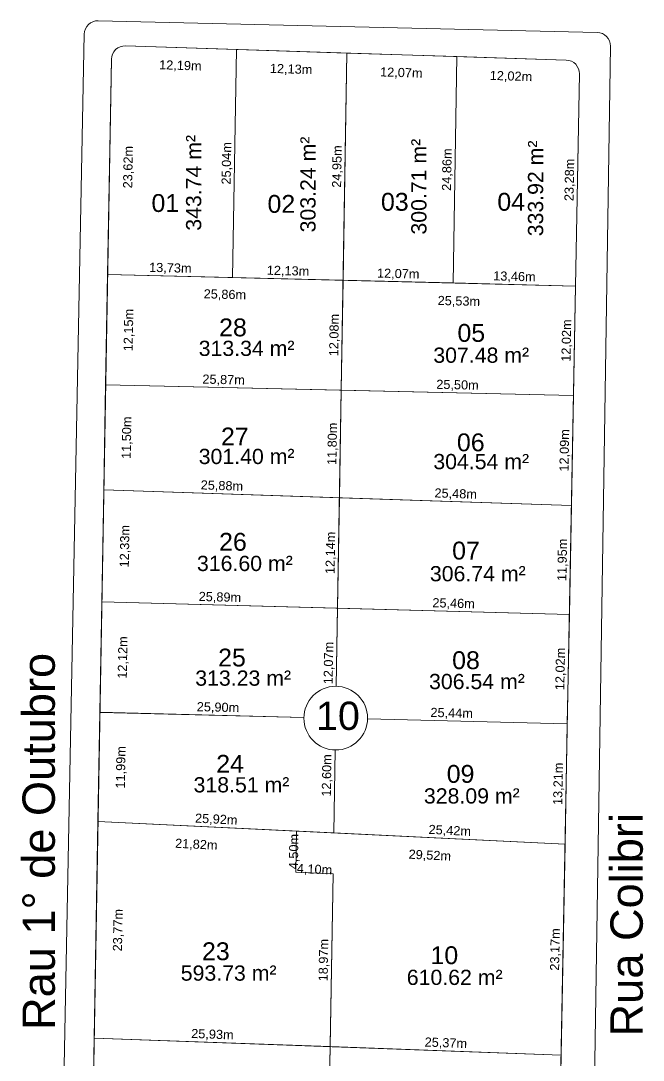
# Model space of a CAD drawing. Header units: metres. Extents: x 3808 to 8215, y 2374 to 6187.
# Drawn here: x 4882.1 to 4950.4, y 4680.1 to 4794.3 of the extents above; entities that cross this region are included whole.
import ezdxf
from ezdxf.enums import TextEntityAlignment as Align

# ---------------------------------------------------------------- set-up
doc = ezdxf.new("R2010")
doc.units = ezdxf.units.M
for name, color, linetype in [('Areas Lotes', 1, 'Continuous'), ('Calçada', 8, 'Continuous'), ('COTAS', 7, 'Continuous'), ('Lote', 7, 'Continuous'), ('Nome das Ruas', 7, 'Continuous'), ('Nº Lote', 7, 'Continuous'), ('Nº. quadra', 7, 'Continuous'), ('quadras', 7, 'Continuous')]:
    doc.layers.add(name, color=color, linetype=linetype)
doc.styles.add('Arial', font='arial.ttf')
doc.dimstyles.new('Copy(2) of ISO-25', dxfattribs={"dimtxt": 1, "dimasz": 2.5, "dimexe": 1.25, "dimexo": 0.625, "dimgap": 0.2, "dimtad": 1, "dimtoh": 1, "dimlfac": 1, "dimzin": 1, "dimtxsty": 'Arial', "dimblk": 'NONE', "dimcen": 0, "dimse1": 1, "dimse2": 1, "dimsd1": 1, "dimsd2": 1, "dimclrt": 256, "dimaunit": 1, "dimadec": 3, "dimazin": 0, "dimtfac": 1, "dimtmove": 0, "dimatfit": 3, "dimldrblk": 'NONE', "dimfxl": 1, "dimtolj": 1, "dimtzin": 0, "dimarcsym": 0})

# ---------------------------------------------------------------- blocks, each defined once
blk = doc.blocks.new('*D7237')
at = {"layer": 'Defpoints', "color": 0, "linetype": 'Continuous', "transparency": 16777216}
for p in [(4891.6, 4766.41), (4905.33, 4766.07), (4905.33, 4766.07)]:
    blk.add_point(p, dxfattribs=at)
at = {"layer": 'COTAS', "linetype": 'Continuous', "lineweight": 5, "transparency": 16777216, "insert": (4898.49, 4767.04), "char_height": 1, "attachment_point": 5, "rotation": 358.5751, "style": 'Arial'}
blk.add_mtext('\\A1;13,73m', dxfattribs=at)
blk = doc.blocks.new('_None')
blk = doc.blocks.new('*D7238')
at = {"layer": 'Defpoints', "color": 0, "linetype": 'Continuous', "transparency": 16777216}
for p in [(4905.33, 4766.07), (4917.46, 4765.76), (4917.46, 4765.76)]:
    blk.add_point(p, dxfattribs=at)
at = {"layer": 'COTAS', "linetype": 'Continuous', "lineweight": 5, "transparency": 16777216, "insert": (4911.41, 4766.72), "char_height": 1, "attachment_point": 5, "rotation": 358.5751, "style": 'Arial'}
blk.add_mtext('\\A1;12,13m', dxfattribs=at)
blk = doc.blocks.new('*D7239')
at = {"layer": 'Defpoints', "color": 0, "linetype": 'Continuous', "transparency": 16777216}
for p in [(4917.46, 4765.76), (4929.52, 4765.46), (4929.53, 4765.76)]:
    blk.add_point(p, dxfattribs=at)
at = {"layer": 'COTAS', "linetype": 'Continuous', "lineweight": 5, "transparency": 16777216, "insert": (4923.51, 4766.41), "char_height": 1, "attachment_point": 5, "rotation": 358.5751, "style": 'Arial'}
blk.add_mtext('\\A1;12,07m', dxfattribs=at)
blk = doc.blocks.new('*D7240')
at = {"layer": 'Defpoints', "color": 0, "linetype": 'Continuous', "transparency": 16777216}
for p in [(4929.53, 4765.76), (4942.98, 4765.13), (4942.98, 4765.13)]:
    blk.add_point(p, dxfattribs=at)
at = {"layer": 'COTAS', "linetype": 'Continuous', "lineweight": 5, "transparency": 16777216, "insert": (4936.27, 4766.1), "char_height": 1, "attachment_point": 5, "rotation": 358.5751, "style": 'Arial'}
blk.add_mtext('\\A1;13,46m', dxfattribs=at)
blk = doc.blocks.new('*D7241')
at = {"layer": 'Defpoints', "color": 0, "linetype": 'Continuous', "transparency": 16777216}
for p in [(4943.41, 4788.41), (4943.41, 4788.41), (4942.98, 4765.13)]:
    blk.add_point(p, dxfattribs=at)
at = {"layer": 'COTAS', "linetype": 'Continuous', "lineweight": 5, "transparency": 16777216, "insert": (4942.39, 4776.78), "char_height": 1, "attachment_point": 5, "rotation": 88.9244, "style": 'Arial'}
blk.add_mtext('\\A1;23,28m', dxfattribs=at)
blk = doc.blocks.new('*D7242')
at = {"layer": 'Defpoints', "color": 0, "linetype": 'Continuous', "transparency": 16777216}
for p in [(4929.95, 4790.32), (4929.95, 4790.32), (4929.53, 4765.46)]:
    blk.add_point(p, dxfattribs=at)
at = {"layer": 'COTAS', "linetype": 'Continuous', "lineweight": 5, "transparency": 16777216, "insert": (4928.94, 4777.91), "char_height": 1, "attachment_point": 5, "rotation": 89.0314, "style": 'Arial'}
blk.add_mtext('\\A1;24,86m', dxfattribs=at)
blk = doc.blocks.new('*D7243')
at = {"layer": 'Defpoints', "color": 0, "linetype": 'Continuous', "transparency": 16777216}
for p in [(4917.88, 4790.71), (4917.88, 4790.71), (4917.46, 4765.76)]:
    blk.add_point(p, dxfattribs=at)
at = {"layer": 'COTAS', "linetype": 'Continuous', "lineweight": 5, "transparency": 16777216, "insert": (4916.87, 4778.25), "char_height": 1, "attachment_point": 5, "rotation": 89.0314, "style": 'Arial'}
blk.add_mtext('\\A1;24,95m', dxfattribs=at)
blk = doc.blocks.new('*D7244')
at = {"layer": 'Defpoints', "color": 0, "linetype": 'Continuous', "transparency": 16777216}
for p in [(4905.75, 4791.1), (4905.75, 4791.1), (4905.33, 4766.07)]:
    blk.add_point(p, dxfattribs=at)
at = {"layer": 'COTAS', "linetype": 'Continuous', "lineweight": 5, "transparency": 16777216, "insert": (4904.74, 4778.6), "char_height": 1, "attachment_point": 5, "rotation": 89.0314, "style": 'Arial'}
blk.add_mtext('\\A1;25,04m', dxfattribs=at)
blk = doc.blocks.new('*D7245')
at = {"layer": 'Defpoints', "color": 0, "linetype": 'Continuous', "transparency": 16777216}
for p in [(4892.02, 4790.02), (4894.94, 4789.97), (4891.6, 4766.41)]:
    blk.add_point(p, dxfattribs=at)
at = {"layer": 'COTAS', "linetype": 'Continuous', "lineweight": 5, "transparency": 16777216, "insert": (4893.93, 4778.18), "char_height": 1, "attachment_point": 5, "rotation": 88.9894, "style": 'Arial'}
blk.add_mtext('\\A1;23,62m', dxfattribs=at)
blk = doc.blocks.new('*D7246')
at = {"layer": 'Defpoints', "color": 0, "linetype": 'Continuous', "transparency": 16777216}
for p in [(4893.57, 4791.49), (4905.75, 4791.1), (4905.66, 4788.27)]:
    blk.add_point(p, dxfattribs=at)
at = {"layer": 'COTAS', "linetype": 'Continuous', "lineweight": 5, "transparency": 16777216, "insert": (4899.59, 4789.27), "char_height": 1, "attachment_point": 5, "rotation": 358.1566, "style": 'Arial'}
blk.add_mtext('\\A1;12,19m', dxfattribs=at)
blk = doc.blocks.new('*D7247')
at = {"layer": 'Defpoints', "color": 0, "linetype": 'Continuous', "transparency": 16777216}
for p in [(4905.75, 4791.1), (4917.88, 4790.71), (4917.79, 4787.88)]:
    blk.add_point(p, dxfattribs=at)
at = {"layer": 'COTAS', "linetype": 'Continuous', "lineweight": 5, "transparency": 16777216, "insert": (4911.75, 4788.87), "char_height": 1, "attachment_point": 5, "rotation": 358.1566, "style": 'Arial'}
blk.add_mtext('\\A1;12,13m', dxfattribs=at)
blk = doc.blocks.new('*D7248')
at = {"layer": 'Defpoints', "color": 0, "linetype": 'Continuous', "transparency": 16777216}
for p in [(4917.88, 4790.71), (4929.95, 4790.32), (4929.86, 4787.49)]:
    blk.add_point(p, dxfattribs=at)
at = {"layer": 'COTAS', "linetype": 'Continuous', "lineweight": 5, "transparency": 16777216, "insert": (4923.85, 4788.48), "char_height": 1, "attachment_point": 5, "rotation": 358.1566, "style": 'Arial'}
blk.add_mtext('\\A1;12,07m', dxfattribs=at)
blk = doc.blocks.new('*D7249')
at = {"layer": 'Defpoints', "color": 0, "linetype": 'Continuous', "transparency": 16777216}
for p in [(4929.95, 4790.32), (4941.96, 4789.94), (4941.87, 4787.1)]:
    blk.add_point(p, dxfattribs=at)
at = {"layer": 'COTAS', "linetype": 'Continuous', "lineweight": 5, "transparency": 16777216, "insert": (4935.89, 4788.1), "char_height": 1, "attachment_point": 5, "rotation": 358.1566, "style": 'Arial'}
blk.add_mtext('\\A1;12,02m', dxfattribs=at)
blk = doc.blocks.new('*D7250')
at = {"layer": 'Defpoints', "color": 0, "linetype": 'Continuous', "transparency": 16777216}
for p in [(4917.46, 4765.76), (4942.98, 4765.13), (4917.39, 4762.92)]:
    blk.add_point(p, dxfattribs=at)
at = {"layer": 'COTAS', "linetype": 'Continuous', "lineweight": 5, "transparency": 16777216, "insert": (4930.17, 4763.4), "char_height": 1, "attachment_point": 5, "rotation": 358.5751, "style": 'Arial'}
blk.add_mtext('\\A1;25,53m', dxfattribs=at)
blk = doc.blocks.new('*D7251')
at = {"layer": 'Defpoints', "color": 0, "linetype": 'Continuous', "transparency": 16777216}
for p in [(4891.6, 4766.41), (4917.46, 4765.76), (4891.53, 4763.65)]:
    blk.add_point(p, dxfattribs=at)
at = {"layer": 'COTAS', "linetype": 'Continuous', "lineweight": 5, "transparency": 16777216, "insert": (4904.48, 4764.13), "char_height": 1, "attachment_point": 5, "rotation": 358.5751, "style": 'Arial'}
blk.add_mtext('\\A1;25,86m', dxfattribs=at)
blk = doc.blocks.new('*D7252')
at = {"layer": 'Defpoints', "color": 0, "linetype": 'Continuous', "transparency": 16777216}
for p in [(4891.39, 4754.26), (4891.39, 4754.26), (4917.25, 4753.68)]:
    blk.add_point(p, dxfattribs=at)
at = {"layer": 'COTAS', "linetype": 'Continuous', "lineweight": 5, "transparency": 16777216, "insert": (4904.34, 4754.77), "char_height": 1, "attachment_point": 5, "rotation": 358.7153, "style": 'Arial'}
blk.add_mtext('\\A1;25,87m', dxfattribs=at)
blk = doc.blocks.new('*D7253')
at = {"layer": 'Defpoints', "color": 0, "linetype": 'Continuous', "transparency": 16777216}
for p in [(4917.25, 4753.68), (4942.75, 4753.11), (4942.75, 4753.11)]:
    blk.add_point(p, dxfattribs=at)
at = {"layer": 'COTAS', "linetype": 'Continuous', "lineweight": 5, "transparency": 16777216, "insert": (4930.02, 4754.2), "char_height": 1, "attachment_point": 5, "rotation": 358.7153, "style": 'Arial'}
blk.add_mtext('\\A1;25,50m', dxfattribs=at)
blk = doc.blocks.new('*D7254')
at = {"layer": 'Defpoints', "color": 0, "linetype": 'Continuous', "transparency": 16777216}
for p in [(4917.05, 4741.89), (4942.52, 4741.02), (4942.52, 4741.02)]:
    blk.add_point(p, dxfattribs=at)
at = {"layer": 'COTAS', "linetype": 'Continuous', "lineweight": 5, "transparency": 16777216, "insert": (4929.82, 4742.25), "char_height": 1, "attachment_point": 5, "rotation": 358.0506, "style": 'Arial'}
blk.add_mtext('\\A1;25,48m', dxfattribs=at)
blk = doc.blocks.new('*D7255')
at = {"layer": 'Defpoints', "color": 0, "linetype": 'Continuous', "transparency": 16777216}
for p in [(4891.19, 4742.77), (4891.19, 4742.77), (4917.05, 4741.89)]:
    blk.add_point(p, dxfattribs=at)
at = {"layer": 'COTAS', "linetype": 'Continuous', "lineweight": 5, "transparency": 16777216, "insert": (4904.15, 4743.13), "char_height": 1, "attachment_point": 5, "rotation": 358.0506, "style": 'Arial'}
blk.add_mtext('\\A1;25,88m', dxfattribs=at)
blk = doc.blocks.new('*D7256')
at = {"layer": 'Defpoints', "color": 0, "linetype": 'Continuous', "transparency": 16777216}
for p in [(4917.46, 4765.76), (4917.46, 4765.76), (4917.25, 4753.68)]:
    blk.add_point(p, dxfattribs=at)
at = {"layer": 'COTAS', "linetype": 'Continuous', "lineweight": 5, "transparency": 16777216, "insert": (4916.55, 4759.74), "char_height": 1, "attachment_point": 5, "rotation": 89.0314, "style": 'Arial'}
blk.add_mtext('\\A1;12,08m', dxfattribs=at)
blk = doc.blocks.new('*D7257')
at = {"layer": 'Defpoints', "color": 0, "linetype": 'Continuous', "transparency": 16777216}
for p in [(4917.25, 4753.68), (4917.25, 4753.68), (4917.05, 4741.89)]:
    blk.add_point(p, dxfattribs=at)
at = {"layer": 'COTAS', "linetype": 'Continuous', "lineweight": 5, "transparency": 16777216, "insert": (4916.35, 4747.8), "char_height": 1, "attachment_point": 5, "rotation": 89.0314, "style": 'Arial'}
blk.add_mtext('\\A1;11,80m', dxfattribs=at)
blk = doc.blocks.new('*D7258')
at = {"layer": 'Defpoints', "color": 0, "linetype": 'Continuous', "transparency": 16777216}
for p in [(4917.05, 4741.89), (4916.85, 4729.75), (4916.85, 4729.75)]:
    blk.add_point(p, dxfattribs=at)
at = {"layer": 'COTAS', "linetype": 'Continuous', "lineweight": 5, "transparency": 16777216, "insert": (4916.15, 4735.83), "char_height": 1, "attachment_point": 5, "rotation": 89.0314, "style": 'Arial'}
blk.add_mtext('\\A1;12,14m', dxfattribs=at)
blk = doc.blocks.new('*D7259')
at = {"layer": 'Defpoints', "color": 0, "linetype": 'Continuous', "transparency": 16777216}
for p in [(4916.85, 4729.75), (4916.64, 4717.68), (4916.64, 4717.68)]:
    blk.add_point(p, dxfattribs=at)
at = {"layer": 'COTAS', "linetype": 'Continuous', "lineweight": 5, "transparency": 16777216, "insert": (4915.94, 4723.73), "char_height": 1, "attachment_point": 5, "rotation": 89.0314, "style": 'Arial'}
blk.add_mtext('\\A1;12,07m', dxfattribs=at)
blk = doc.blocks.new('*D7260')
at = {"layer": 'Defpoints', "color": 0, "linetype": 'Continuous', "transparency": 16777216}
for p in [(4916.64, 4717.68), (4916.43, 4705.08), (4916.43, 4705.08)]:
    blk.add_point(p, dxfattribs=at)
at = {"layer": 'COTAS', "linetype": 'Continuous', "lineweight": 5, "transparency": 16777216, "insert": (4915.74, 4711.39), "char_height": 1, "attachment_point": 5, "rotation": 89.0314, "style": 'Arial'}
blk.add_mtext('\\A1;12,60m', dxfattribs=at)
blk = doc.blocks.new('*D7261')
at = {"layer": 'Defpoints', "color": 0, "linetype": 'Continuous', "transparency": 16777216}
for p in [(4891.6, 4766.41), (4891.39, 4754.26), (4894.67, 4754.21)]:
    blk.add_point(p, dxfattribs=at)
at = {"layer": 'COTAS', "linetype": 'Continuous', "lineweight": 5, "transparency": 16777216, "insert": (4893.98, 4760.29), "char_height": 1, "attachment_point": 5, "rotation": 88.9894, "style": 'Arial'}
blk.add_mtext('\\A1;12,15m', dxfattribs=at)
blk = doc.blocks.new('*D7262')
at = {"layer": 'Defpoints', "color": 0, "linetype": 'Continuous', "transparency": 16777216}
for p in [(4891.39, 4754.26), (4891.19, 4742.77), (4894.47, 4742.71)]:
    blk.add_point(p, dxfattribs=at)
at = {"layer": 'COTAS', "linetype": 'Continuous', "lineweight": 5, "transparency": 16777216, "insert": (4893.77, 4748.47), "char_height": 1, "attachment_point": 5, "rotation": 88.9894, "style": 'Arial'}
blk.add_mtext('\\A1;11,50m', dxfattribs=at)
blk = doc.blocks.new('*D7263')
at = {"layer": 'Defpoints', "color": 0, "linetype": 'Continuous', "transparency": 16777216}
for p in [(4891.19, 4742.77), (4890.97, 4730.44), (4894.25, 4730.38)]:
    blk.add_point(p, dxfattribs=at)
at = {"layer": 'COTAS', "linetype": 'Continuous', "lineweight": 5, "transparency": 16777216, "insert": (4893.56, 4736.56), "char_height": 1, "attachment_point": 5, "rotation": 88.9894, "style": 'Arial'}
blk.add_mtext('\\A1;12,33m', dxfattribs=at)
blk = doc.blocks.new('*D7264')
at = {"layer": 'Defpoints', "color": 0, "linetype": 'Continuous', "transparency": 16777216}
for p in [(4890.97, 4730.44), (4890.97, 4718.32), (4894.04, 4718.26)]:
    blk.add_point(p, dxfattribs=at)
at = {"layer": 'COTAS', "linetype": 'Continuous', "lineweight": 5, "transparency": 16777216, "insert": (4893.34, 4724.34), "char_height": 1, "attachment_point": 5, "rotation": 88.9894, "style": 'Arial'}
blk.add_mtext('\\A1;12,12m', dxfattribs=at)
blk = doc.blocks.new('*D7265')
at = {"layer": 'Defpoints', "color": 0, "linetype": 'Continuous', "transparency": 16777216}
for p in [(4890.97, 4718.32), (4890.54, 4706.33), (4893.82, 4706.27)]:
    blk.add_point(p, dxfattribs=at)
at = {"layer": 'COTAS', "linetype": 'Continuous', "lineweight": 5, "transparency": 16777216, "insert": (4893.13, 4712.28), "char_height": 1, "attachment_point": 5, "rotation": 88.9894, "style": 'Arial'}
blk.add_mtext('\\A1;11,99m', dxfattribs=at)
blk = doc.blocks.new('*D7266')
at = {"layer": 'Defpoints', "color": 0, "linetype": 'Continuous', "transparency": 16777216}
for p in [(4890.54, 4706.33), (4890.12, 4682.56), (4893.41, 4682.5)]:
    blk.add_point(p, dxfattribs=at)
at = {"layer": 'COTAS', "linetype": 'Continuous', "lineweight": 5, "transparency": 16777216, "insert": (4892.81, 4694.4), "char_height": 1, "attachment_point": 5, "rotation": 88.9894, "style": 'Arial'}
blk.add_mtext('\\A1;23,77m', dxfattribs=at)
blk = doc.blocks.new('*D7267')
at = {"layer": 'Defpoints', "color": 0, "linetype": 'Continuous', "transparency": 16777216}
for p in [(4890.12, 4682.56), (4889.91, 4670.53), (4893.19, 4670.47)]:
    blk.add_point(p, dxfattribs=at)
at = {"layer": 'COTAS', "linetype": 'Continuous', "lineweight": 5, "transparency": 16777216, "insert": (4892.5, 4676.5), "char_height": 1, "attachment_point": 5, "rotation": 88.9894, "style": 'Arial'}
blk.add_mtext('\\A1;12,04m', dxfattribs=at)
blk = doc.blocks.new('*D7280')
at = {"layer": 'Defpoints', "color": 0, "linetype": 'Continuous', "transparency": 16777216}
for p in [(4941.39, 4680.68), (4941.39, 4680.68), (4941.17, 4669.04)]:
    blk.add_point(p, dxfattribs=at)
at = {"layer": 'COTAS', "linetype": 'Continuous', "lineweight": 5, "transparency": 16777216, "insert": (4940.48, 4674.88), "char_height": 1, "attachment_point": 5, "rotation": 88.9244, "style": 'Arial'}
blk.add_mtext('\\A1;11,64m', dxfattribs=at)
blk = doc.blocks.new('*D7281')
at = {"layer": 'Defpoints', "color": 0, "linetype": 'Continuous', "transparency": 16777216}
for p in [(4941.83, 4703.85), (4941.83, 4703.85), (4941.39, 4680.68)]:
    blk.add_point(p, dxfattribs=at)
at = {"layer": 'COTAS', "linetype": 'Continuous', "lineweight": 5, "transparency": 16777216, "insert": (4940.81, 4692.28), "char_height": 1, "attachment_point": 5, "rotation": 88.9244, "style": 'Arial'}
blk.add_mtext('\\A1;23,17m', dxfattribs=at)
blk = doc.blocks.new('*D7282')
at = {"layer": 'Defpoints', "color": 0, "linetype": 'Continuous', "transparency": 16777216}
for p in [(4942.05, 4717.05), (4942.07, 4717.05), (4941.83, 4703.85)]:
    blk.add_point(p, dxfattribs=at)
at = {"layer": 'COTAS', "linetype": 'Continuous', "lineweight": 5, "transparency": 16777216, "insert": (4941.15, 4710.47), "char_height": 1, "attachment_point": 5, "rotation": 88.9244, "style": 'Arial'}
blk.add_mtext('\\A1;13,21m', dxfattribs=at)
blk = doc.blocks.new('*D7283')
at = {"layer": 'Defpoints', "color": 0, "linetype": 'Continuous', "transparency": 16777216}
for p in [(4942.3, 4729.07), (4942.3, 4729.07), (4942.05, 4717.05)]:
    blk.add_point(p, dxfattribs=at)
at = {"layer": 'COTAS', "linetype": 'Continuous', "lineweight": 5, "transparency": 16777216, "insert": (4941.38, 4723.08), "char_height": 1, "attachment_point": 5, "rotation": 88.9244, "style": 'Arial'}
blk.add_mtext('\\A1;12,02m', dxfattribs=at)
blk = doc.blocks.new('*D7284')
at = {"layer": 'Defpoints', "color": 0, "linetype": 'Continuous', "transparency": 16777216}
for p in [(4942.52, 4741.02), (4942.52, 4741.02), (4942.3, 4729.07)]:
    blk.add_point(p, dxfattribs=at)
at = {"layer": 'COTAS', "linetype": 'Continuous', "lineweight": 5, "transparency": 16777216, "insert": (4941.61, 4735.06), "char_height": 1, "attachment_point": 5, "rotation": 88.9244, "style": 'Arial'}
blk.add_mtext('\\A1;11,95m', dxfattribs=at)
blk = doc.blocks.new('*D7285')
at = {"layer": 'Defpoints', "color": 0, "linetype": 'Continuous', "transparency": 16777216}
for p in [(4942.75, 4753.11), (4942.75, 4753.11), (4942.52, 4741.02)]:
    blk.add_point(p, dxfattribs=at)
at = {"layer": 'COTAS', "linetype": 'Continuous', "lineweight": 5, "transparency": 16777216, "insert": (4941.84, 4747.08), "char_height": 1, "attachment_point": 5, "rotation": 88.9244, "style": 'Arial'}
blk.add_mtext('\\A1;12,09m', dxfattribs=at)
blk = doc.blocks.new('*D7286')
at = {"layer": 'Defpoints', "color": 0, "linetype": 'Continuous', "transparency": 16777216}
for p in [(4942.98, 4765.13), (4942.98, 4765.13), (4942.75, 4753.11)]:
    blk.add_point(p, dxfattribs=at)
at = {"layer": 'COTAS', "linetype": 'Continuous', "lineweight": 5, "transparency": 16777216, "insert": (4942.06, 4759.14), "char_height": 1, "attachment_point": 5, "rotation": 88.9244, "style": 'Arial'}
blk.add_mtext('\\A1;12,02m', dxfattribs=at)
blk = doc.blocks.new('*D7287')
at = {"layer": 'Defpoints', "color": 0, "linetype": 'Continuous', "transparency": 16777216}
for p in [(4916.85, 4729.75), (4942.3, 4729.07), (4942.3, 4729.07)]:
    blk.add_point(p, dxfattribs=at)
at = {"layer": 'COTAS', "linetype": 'Continuous', "lineweight": 5, "transparency": 16777216, "insert": (4929.59, 4730.21), "char_height": 1, "attachment_point": 5, "rotation": 358.4715, "style": 'Arial'}
blk.add_mtext('\\A1;25,46m', dxfattribs=at)
blk = doc.blocks.new('*D7288')
at = {"layer": 'Defpoints', "color": 0, "linetype": 'Continuous', "transparency": 16777216}
for p in [(4890.97, 4730.44), (4890.97, 4730.44), (4916.85, 4729.75)]:
    blk.add_point(p, dxfattribs=at)
at = {"layer": 'COTAS', "linetype": 'Continuous', "lineweight": 5, "transparency": 16777216, "insert": (4903.93, 4730.9), "char_height": 1, "attachment_point": 5, "rotation": 358.4715, "style": 'Arial'}
blk.add_mtext('\\A1;25,89m', dxfattribs=at)
blk = doc.blocks.new('*D7289')
at = {"layer": 'Defpoints', "color": 0, "linetype": 'Continuous', "transparency": 16777216}
for p in [(4890.75, 4718.32), (4890.75, 4718.32), (4916.64, 4717.68)]:
    blk.add_point(p, dxfattribs=at)
at = {"layer": 'COTAS', "linetype": 'Continuous', "lineweight": 5, "transparency": 16777216, "insert": (4903.72, 4718.8), "char_height": 1, "attachment_point": 5, "rotation": 358.5865, "style": 'Arial'}
blk.add_mtext('\\A1;25,90m', dxfattribs=at)
blk = doc.blocks.new('*D7290')
at = {"layer": 'Defpoints', "color": 0, "linetype": 'Continuous', "transparency": 16777216}
for p in [(4916.64, 4717.68), (4942.07, 4717.05), (4942.07, 4717.05)]:
    blk.add_point(p, dxfattribs=at)
at = {"layer": 'COTAS', "linetype": 'Continuous', "lineweight": 5, "transparency": 16777216, "insert": (4929.38, 4718.17), "char_height": 1, "attachment_point": 5, "rotation": 358.5865, "style": 'Arial'}
blk.add_mtext('\\A1;25,44m', dxfattribs=at)
blk = doc.blocks.new('*D7291')
at = {"layer": 'Defpoints', "color": 0, "linetype": 'Continuous', "transparency": 16777216}
for p in [(4916.43, 4705.08), (4941.83, 4703.85), (4941.83, 4703.85)]:
    blk.add_point(p, dxfattribs=at)
at = {"layer": 'COTAS', "linetype": 'Continuous', "lineweight": 5, "transparency": 16777216, "insert": (4929.17, 4705.27), "char_height": 1, "attachment_point": 5, "rotation": 357.2311, "style": 'Arial'}
blk.add_mtext('\\A1;25,42m', dxfattribs=at)
blk = doc.blocks.new('*D7292')
at = {"layer": 'Defpoints', "color": 0, "linetype": 'Continuous', "transparency": 16777216}
for p in [(4890.54, 4706.33), (4890.54, 4706.33), (4916.43, 4705.08)]:
    blk.add_point(p, dxfattribs=at)
at = {"layer": 'COTAS', "linetype": 'Continuous', "lineweight": 5, "transparency": 16777216, "insert": (4903.53, 4706.51), "char_height": 1, "attachment_point": 5, "rotation": 357.2311, "style": 'Arial'}
blk.add_mtext('\\A1;25,92m', dxfattribs=at)
blk = doc.blocks.new('*D7293')
at = {"layer": 'Defpoints', "color": 0, "linetype": 'Continuous', "transparency": 16777216}
for p in [(4912.34, 4705.28), (4912.96, 4705.27), (4912.26, 4700.78)]:
    blk.add_point(p, dxfattribs=at)
at = {"layer": 'COTAS', "linetype": 'Continuous', "lineweight": 5, "transparency": 16777216, "insert": (4912.12, 4703.03), "char_height": 1, "attachment_point": 5, "rotation": 89.0314, "style": 'Arial'}
blk.add_mtext('\\A1;4,50m', dxfattribs=at)
blk = doc.blocks.new('*D7294')
at = {"layer": 'Defpoints', "color": 0, "linetype": 'Continuous', "transparency": 16777216}
for p in [(4912.24, 4700.31), (4912.26, 4700.78), (4916.35, 4700.58)]:
    blk.add_point(p, dxfattribs=at)
at = {"layer": 'COTAS', "linetype": 'Continuous', "lineweight": 5, "transparency": 16777216, "insert": (4914.32, 4701.01), "char_height": 1, "attachment_point": 5, "rotation": 357.2311, "style": 'Arial'}
blk.add_mtext('\\A1;4,10m', dxfattribs=at)
blk = doc.blocks.new('*D7295')
at = {"layer": 'Defpoints', "color": 0, "linetype": 'Continuous', "transparency": 16777216}
for p in [(4916.35, 4700.58), (4916.03, 4681.61), (4916.03, 4681.61)]:
    blk.add_point(p, dxfattribs=at)
at = {"layer": 'COTAS', "linetype": 'Continuous', "lineweight": 5, "transparency": 16777216, "insert": (4915.39, 4691.11), "char_height": 1, "attachment_point": 5, "rotation": 89.0314, "style": 'Arial'}
blk.add_mtext('\\A1;18,97m', dxfattribs=at)
blk = doc.blocks.new('*D7296')
at = {"layer": 'Defpoints', "color": 0, "linetype": 'Continuous', "transparency": 16777216}
for p in [(4916.03, 4681.61), (4941.39, 4680.68), (4941.39, 4680.68)]:
    blk.add_point(p, dxfattribs=at)
at = {"layer": 'COTAS', "linetype": 'Continuous', "lineweight": 5, "transparency": 16777216, "insert": (4928.74, 4681.95), "char_height": 1, "attachment_point": 5, "rotation": 357.9, "style": 'Arial'}
blk.add_mtext('\\A1;25,37m', dxfattribs=at)
blk = doc.blocks.new('*D7297')
at = {"layer": 'Defpoints', "color": 0, "linetype": 'Continuous', "transparency": 16777216}
for p in [(4890.12, 4682.56), (4890.12, 4682.56), (4916.03, 4681.61)]:
    blk.add_point(p, dxfattribs=at)
at = {"layer": 'COTAS', "linetype": 'Continuous', "lineweight": 5, "transparency": 16777216, "insert": (4903.11, 4682.89), "char_height": 1, "attachment_point": 5, "rotation": 357.9, "style": 'Arial'}
blk.add_mtext('\\A1;25,93m', dxfattribs=at)
blk = doc.blocks.new('*D7312')
at = {"layer": 'Defpoints', "color": 0, "linetype": 'Continuous', "transparency": 16777216}
for p in [(4916.03, 4681.61), (4915.83, 4669.78), (4915.83, 4669.78)]:
    blk.add_point(p, dxfattribs=at)
at = {"layer": 'COTAS', "linetype": 'Continuous', "lineweight": 5, "transparency": 16777216, "insert": (4915.13, 4675.71), "char_height": 1, "attachment_point": 5, "rotation": 89.0314, "style": 'Arial'}
blk.add_mtext('\\A1;11,84m', dxfattribs=at)
blk = doc.blocks.new('*D7313')
at = {"layer": 'Defpoints', "color": 0, "linetype": 'Continuous', "transparency": 16777216}
for p in [(4890.54, 4706.33), (4912.34, 4705.28), (4912.2, 4702.42)]:
    blk.add_point(p, dxfattribs=at)
at = {"layer": 'COTAS', "linetype": 'Continuous', "lineweight": 5, "transparency": 16777216, "insert": (4901.34, 4703.75), "char_height": 1, "attachment_point": 5, "rotation": 357.2311, "style": 'Arial'}
blk.add_mtext('\\A1;21,82m', dxfattribs=at)
blk = doc.blocks.new('*D7314')
at = {"layer": 'Defpoints', "color": 0, "linetype": 'Continuous', "transparency": 16777216}
for p in [(4912.34, 4705.28), (4941.83, 4703.85), (4941.69, 4701.03)]:
    blk.add_point(p, dxfattribs=at)
at = {"layer": 'COTAS', "linetype": 'Continuous', "lineweight": 5, "transparency": 16777216, "insert": (4926.98, 4702.55), "char_height": 1, "attachment_point": 5, "rotation": 357.2311, "style": 'Arial'}
blk.add_mtext('\\A1;29,52m', dxfattribs=at)

msp = doc.modelspace()

# ---------------------------------------------------------------- linework, layer by layer
at = {"layer": 'Calçada', "linetype": 'Continuous', "lineweight": 5}
for p, q in [((4945.344, 4792.978), (4890.574, 4794.251)), ((4889.04, 4792.78), (4885.456, 4607.713)), ((4943.951, 4606.518), (4946.809, 4791.455))]:
    msp.add_line(p, q, dxfattribs=at)
for centre, start, end in [((4890.539, 4792.751), 88.66834, 178.89078), ((4945.31, 4791.478), 359.11463, 88.66834)]:
    msp.add_arc(centre, 1.5, start, end, dxfattribs=at)
at = {"layer": 'Lote', "lineweight": 5}
for p, q in [((4905.328, 4766.066), (4905.751, 4791.102)), ((4916.703, 4721.177), (4917.878, 4790.712)), ((4929.526, 4765.464), (4929.947, 4790.324)), ((4942.975, 4765.129), (4891.603, 4766.407)), ((4891.388, 4754.264), (4942.75, 4753.112)), ((4942.523, 4741.02), (4891.186, 4742.767)), ((4890.968, 4730.442), (4942.299, 4729.072)), ((4913.149, 4717.768), (4890.777, 4718.32)), ((4942.049, 4717.055), (4920.138, 4717.596)), ((4916.431, 4705.08), (4916.585, 4714.187)), ((4941.825, 4703.852), (4890.543, 4706.332)), ((4912.259, 4700.778), (4912.335, 4705.278)), ((4916.355, 4700.58), (4912.259, 4700.778)), ((4915.231, 4634.116), (4916.355, 4700.58)), ((4890.123, 4682.561), (4941.39, 4680.682))]:
    msp.add_line(p, q, dxfattribs=at)
at = {"layer": 'Lote', "linetype": 'Continuous', "lineweight": 5, "flags": 128}
for points in [[(4905.751, 4791.102), (4893.567, 4791.494, 0.4184771), (4892.019, 4790.022), (4891.603, 4766.407), (4905.328, 4766.066)], [(4943.413, 4788.41, 0.4102937), (4941.961, 4789.937), (4929.947, 4790.324), (4929.526, 4765.464), (4942.975, 4765.129)]]:
    msp.add_lwpolyline(points, format="xyb", close=True, dxfattribs=at)
for points in [[(4917.878, 4790.712), (4905.751, 4791.102), (4905.328, 4766.066), (4917.457, 4765.764)], [(4929.947, 4790.324), (4917.878, 4790.712), (4917.457, 4765.764), (4929.526, 4765.464)], [(4917.457, 4765.764), (4891.603, 4766.407), (4891.388, 4754.264), (4917.252, 4753.684)], [(4917.457, 4765.764), (4917.252, 4753.684), (4942.75, 4753.112), (4942.975, 4765.129)], [(4917.252, 4753.684), (4891.388, 4754.264), (4891.186, 4742.767), (4917.053, 4741.887)], [(4917.252, 4753.684), (4917.053, 4741.887), (4942.523, 4741.02), (4942.75, 4753.112)], [(4917.053, 4741.887), (4891.186, 4742.767), (4890.968, 4730.442), (4916.848, 4729.751)], [(4917.053, 4741.887), (4916.848, 4729.751), (4942.299, 4729.072), (4942.523, 4741.02)], [(4916.355, 4700.58), (4912.259, 4700.778), (4912.335, 4705.278), (4890.543, 4706.332), (4890.123, 4682.561), (4916.034, 4681.611)], [(4912.335, 4705.278), (4912.259, 4700.778), (4916.355, 4700.58), (4916.034, 4681.611), (4941.39, 4680.682), (4941.825, 4703.852)], [(4890.123, 4682.561), (4889.911, 4670.525), (4915.834, 4669.776), (4916.034, 4681.611)], [(4915.834, 4669.776), (4941.172, 4669.043), (4941.39, 4680.682), (4916.034, 4681.611)]]:
    msp.add_lwpolyline(points, close=True, dxfattribs=at)
for points in [[(4916.703, 4721.177), (4916.848, 4729.751), (4890.968, 4730.442), (4890.754, 4718.321), (4913.149, 4717.768)], [(4920.138, 4717.596), (4942.073, 4717.054), (4942.299, 4729.072), (4916.848, 4729.751), (4916.703, 4721.177)], [(4913.149, 4717.768), (4890.754, 4718.321), (4890.543, 4706.332), (4916.431, 4705.08), (4916.585, 4714.187)], [(4916.585, 4714.187), (4916.431, 4705.08), (4941.825, 4703.852), (4942.073, 4717.054), (4920.138, 4717.596)]]:
    msp.add_lwpolyline(points, dxfattribs=at)
at = {"layer": 'Nº. quadra', "lineweight": 5}
msp.add_circle((4916.644, 4717.682), 3.496, dxfattribs=at)
at = {"layer": 'quadras', "lineweight": 5}
for p, q in [((4941.961, 4789.937), (4893.567, 4791.494)), ((4892.019, 4790.022), (4888.869, 4611.44)), ((4940.056, 4609.607), (4943.413, 4788.41))]:
    msp.add_line(p, q, dxfattribs=at)
at = {"layer": 'quadras', "linetype": 'Continuous', "lineweight": 5, "flags": 128}
msp.add_lwpolyline([(4888.869, 4611.44, 0.4085887), (4890.313, 4609.914), (4938.501, 4608.136, 0.4195278), (4940.056, 4609.607), (4943.413, 4788.41, 0.4102937), (4941.961, 4789.937), (4893.567, 4791.494, 0.4184771), (4892.019, 4790.022)], format="xyb", close=True, dxfattribs=at)
at = {"layer": 'quadras', "lineweight": 5}
for centre, start, end in [((4893.519, 4789.995), 88.15657, 178.98935), ((4941.913, 4788.438), 358.92443, 88.15657)]:
    msp.add_arc(centre, 1.5, start, end, dxfattribs=at)

# ---------------------------------------------------------------- texts
at = {"layer": 'Areas Lotes', "linetype": 'Continuous', "lineweight": 5, "style": 'Arial'}
for s, p in [('343.74 m²', (4901.885, 4771.201)), ('303.24 m²', (4914.438, 4771.017)), ('300.71 m²', (4926.613, 4770.775)), ('333.92 m²', (4939.428, 4770.587))]:
    msp.add_text(s, height=1.6726, rotation=90, dxfattribs=at).set_placement(p)
for s, p in [('313.34 m²', (4901.604, 4757.451)), ('307.48 m²', (4927.364, 4756.699)), ('301.40 m²', (4901.605, 4745.581)), ('304.54 m²', (4927.365, 4745.017)), ('316.60 m²', (4901.416, 4733.835)), ('306.74 m²', (4926.989, 4732.708)), ('313.23 m²', (4901.228, 4721.244)), ('306.54 m²', (4926.895, 4720.868)), ('318.51 m²', (4901.042, 4709.529)), ('328.09 m²', (4926.332, 4708.307)), ('593.73 m²', (4899.632, 4688.856)), ('610.62 m²', (4924.452, 4688.386))]:
    msp.add_text(s, height=1.6726, dxfattribs=at).set_placement(p)
at = {"layer": 'Nome das Ruas', "lineweight": 5, "style": 'Arial'}
for s, p in [('Rau 1° de Outubro', (4885.809, 4683.443, 165.916)), ('Rua Colibri', (4950.36, 4682.733, 165.916))]:
    msp.add_text(s, height=3.55, rotation=90, dxfattribs=at).set_placement(p)
at = {"layer": 'Nº Lote', "linetype": 'Continuous', "lineweight": 5, "style": 'Arial'}
for s, p in [('01', (4897.941, 4773.26)), ('02', (4910.681, 4773.167)), ('03', (4923.138, 4773.395)), ('04', (4935.915, 4773.395)), ('28', (4905.364, 4759.605)), ('05', (4931.537, 4759.002)), ('27', (4905.573, 4747.627)), ('06', (4931.479, 4746.984)), ('26', (4905.364, 4736.065)), ('07', (4930.954, 4735.101)), ('25', (4905.26, 4723.357)), ('08', (4930.954, 4723.065)), ('24', (4905.052, 4711.691)), ('09', (4930.359, 4710.582)), ('23', (4903.488, 4691.107)), ('10', (4928.575, 4690.67))]:
    msp.add_text(s, height=1.96, dxfattribs=at).set_placement(p, align=Align.CENTER)
at = {"layer": 'Nº. quadra', "lineweight": 5, "style": 'Arial'}
msp.add_text('10', height=3.1039, dxfattribs=at).set_placement((4914.479, 4716.388))

# ---------------------------------------------------------------- dimensions: what is measured, and where the dimension line sits
at = {"layer": 'COTAS', "linetype": 'Continuous', "lineweight": 5}
for p1, p2, distance, picture, middle in [((4893.567, 4791.494), (4905.751, 4791.102), -2.835, '*D7246', (4899.594, 4789.265)), ((4905.328, 4766.066), (4905.751, 4791.102), 0, '*D7244', (4904.739, 4778.598)), ((4891.603, 4766.407), (4892.019, 4790.022), -2.921, '*D7245', (4893.931, 4778.177)), ((4917.457, 4765.764), (4917.878, 4790.712), 0, '*D7243', (4916.867, 4778.252)), ((4929.526, 4765.464), (4929.947, 4790.324), 0, '*D7242', (4928.936, 4777.907)), ((4942.9755, 4765.1295), (4943.4126, 4788.4095), 0, '*D7241', (4942.3932, 4776.7845)), ((4891.603, 4766.407), (4905.328, 4766.066), 0, '*D7237', (4898.485, 4767.037)), ((4891.6025, 4766.4073), (4891.3883, 4754.2636), 3.2825, '*D7261', (4893.9766, 4760.2917)), ((4917.457, 4765.764), (4891.603, 4766.407), 2.761, '*D7251', (4904.481, 4764.126)), ((4917.252, 4753.684), (4917.457, 4765.764), 0, '*D7256', (4916.554, 4759.737)), ((4942.975, 4765.129), (4917.457, 4765.764), 2.844, '*D7250', (4930.165, 4763.405)), ((4917.252, 4753.684), (4891.388, 4754.264), 0, '*D7252', (4904.338, 4754.774)), ((4917.252, 4753.684), (4942.75, 4753.112), 0, '*D7253', (4930.019, 4754.198)), ((4917.053, 4741.887), (4917.252, 4753.684), 0, '*D7257', (4916.352, 4747.799)), ((4917.053, 4741.887), (4891.186, 4742.767), 0, '*D7255', (4904.146, 4743.127)), ((4917.053, 4741.887), (4942.523, 4741.02), 0, '*D7254', (4929.815, 4742.254)), ((4917.053, 4741.887), (4916.848, 4729.751), 0, '*D7258', (4916.15, 4735.833)), ((4916.848, 4729.751), (4890.968, 4730.442), 0, '*D7288', (4903.929, 4730.897)), ((4916.848, 4729.751), (4942.299, 4729.072), 0, '*D7287', (4929.595, 4730.213)), ((4916.848, 4729.751), (4916.644, 4717.682), 0, '*D7259', (4915.945, 4723.73)), ((4916.644, 4717.682), (4890.754, 4718.321), 0, '*D7289', (4903.719, 4718.802)), ((4916.644, 4717.682), (4942.073, 4717.054), 0, '*D7290', (4929.378, 4718.169)), ((4916.644, 4717.682), (4916.431, 4705.08), 0, '*D7260', (4915.736, 4711.394)), ((4916.431, 4705.08), (4890.543, 4706.332), 0, '*D7292', (4903.525, 4706.506)), ((4890.543, 4706.332), (4912.335, 4705.278), -2.862, '*D7313', (4901.34, 4703.746)), ((4916.431, 4705.08), (4941.825, 4703.852), 0, '*D7291', (4929.167, 4705.266)), ((4912.335, 4705.278), (4941.825, 4703.852), -2.822, '*D7314', (4926.983, 4702.546)), ((4916.355, 4700.58), (4916.034, 4681.611), 0, '*D7295', (4915.393, 4691.109)), ((4916.034, 4681.611), (4890.123, 4682.561), 0, '*D7297', (4903.108, 4682.887)), ((4916.034, 4681.611), (4941.39, 4680.682), 0, '*D7296', (4928.741, 4681.947)), ((4916.034, 4681.611), (4915.834, 4669.776), 0, '*D7312', (4915.133, 4675.707))]:
    dim = msp.add_aligned_dim(p1=p1, p2=p2, distance=distance, dimstyle='Copy(2) of ISO-25', override={"dimpost": 'm'}, dxfattribs=at)
    dim.commit()
    dim.dimension.update_dxf_attribs({"geometry": picture, "text_midpoint": middle})
for base, p1, p2, angle, picture, middle in [((4917.787, 4787.878), (4905.751, 4791.102), (4917.878, 4790.712), 178.15657, '*D7247', (4911.75, 4788.874)), ((4929.8554, 4787.49), (4917.8785, 4790.712), (4929.9466, 4790.3236), 178.15657, '*D7248', (4923.8471, 4788.4848)), ((4941.87, 4787.103), (4929.947, 4790.324), (4941.961, 4789.937), 178.15657, '*D7249', (4935.888, 4788.097)), ((4917.457, 4765.764), (4905.328, 4766.066), (4917.457, 4765.764), 178.57512, '*D7238', (4911.412, 4766.716)), ((4929.524, 4765.464), (4917.457, 4765.764), (4929.531, 4765.764), 178.57512, '*D7239', (4923.51, 4766.415)), ((4942.975, 4765.129), (4929.531, 4765.764), (4942.975, 4765.129), 178.57512, '*D7240', (4936.27, 4766.097)), ((4942.975, 4765.129), (4942.75, 4753.112), (4942.975, 4765.129), 268.92443, '*D7286', (4942.062, 4759.136)), ((4894.467, 4742.709), (4891.388, 4754.264), (4891.186, 4742.767), 88.98935, '*D7262', (4893.768, 4748.472)), ((4942.75, 4753.112), (4942.523, 4741.02), (4942.75, 4753.112), 268.92443, '*D7285', (4941.836, 4747.081)), ((4894.25, 4730.384), (4891.186, 4742.767), (4890.968, 4730.442), 88.98935, '*D7263', (4893.558, 4736.561)), ((4942.523, 4741.02), (4942.299, 4729.072), (4942.523, 4741.02), 268.92443, '*D7284', (4941.61, 4735.061)), ((4894.0362, 4718.2612), (4890.9681, 4730.442), (4890.9681, 4718.3153), 88.98935, '*D7264', (4893.3423, 4724.3368)), ((4942.299, 4729.072), (4942.049, 4717.055), (4942.299, 4729.072), 268.92443, '*D7283', (4941.385, 4723.078)), ((4893.825, 4706.274), (4890.968, 4718.315), (4890.543, 4706.332), 88.98935, '*D7265', (4893.13, 4712.282)), ((4942.0729, 4717.0544), (4941.825, 4703.8515), (4942.0487, 4717.0549), 268.92443, '*D7282', (4941.1482, 4710.468)), ((4893.405, 4682.504), (4890.543, 4706.332), (4890.123, 4682.561), 88.98935, '*D7266', (4892.814, 4694.403)), ((4941.825, 4703.852), (4941.39, 4680.682), (4941.825, 4703.852), 268.92443, '*D7281', (4940.807, 4692.282)), ((4893.193, 4670.468), (4890.123, 4682.561), (4889.911, 4670.525), 88.98935, '*D7267', (4892.498, 4676.5)), ((4941.39, 4680.682), (4941.172, 4669.043), (4941.39, 4680.682), 268.92443, '*D7280', (4940.48, 4674.877))]:
    dim = msp.add_linear_dim(base=base, p1=p1, p2=p2, angle=angle, dimstyle='Copy(2) of ISO-25', override={"dimpost": 'm', "dimtmove": 1}, dxfattribs=at)
    dim.commit()
    dim.dimension.update_dxf_attribs({"geometry": picture, "text_midpoint": middle})
for base, p1, p2, angle, picture, middle in [((4912.957, 4705.267), (4912.259, 4700.778), (4912.335, 4705.278), 89.0314, '*D7293', (4912.919, 4703.018)), ((4912.237, 4700.314), (4916.355, 4700.58), (4912.259, 4700.778), 177.23111, '*D7294', (4914.285, 4700.215))]:
    dim = msp.add_linear_dim(base=base, p1=p1, p2=p2, angle=angle, dimstyle='Copy(2) of ISO-25', override={"dimpost": 'm'}, dxfattribs=at)
    dim.commit()
    dim.dimension.update_dxf_attribs({"geometry": picture, "text_midpoint": middle, "dimtype": 161})

doc.saveas('drawing.dxf')
